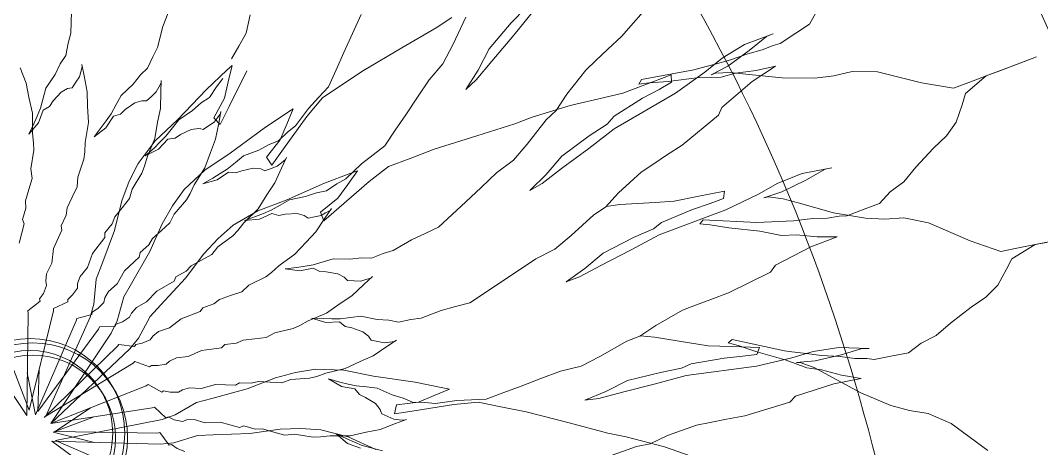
# Model space of a CAD drawing. Extents: x -454308 to 890911, y -14103 to 1343694.
# Drawn here: x 205284.12 to 205294.2, y 658678.26 to 658682.49 of the extents above; entities that cross this region are included whole.
import ezdxf

# ---------------------------------------------------------------- set-up
doc = ezdxf.new("R2010")
doc.units = 0
doc.header["$MEASUREMENT"] = 0
for name, color, linetype, lineweight in [('AR_Vegetacion', 105, 'Continuous', 5), ('textura', 250, 'Continuous', 13), ('Vegetacion_', 105, 'Continuous', 5)]:
    doc.layers.add(name, color=color, linetype=linetype, lineweight=lineweight)

# ---------------------------------------------------------------- blocks, each defined once
blk = doc.blocks.new('AGAVE AZUL')
at = {"layer": 'Vegetacion_', "color": 47}
for p, q in [((0.0887, 0.6653), (0.0909, 0.7008)), ((0.241, 0.6703), (0.2503, 0.6929)), ((0.3781, 0.6541), (0.3854, 0.6841)), ((0.5535, 0.6469), (0.5691, 0.678)), ((0.816, 0.6544), (0.8417, 0.6791)), ((0.9971, 0.6251), (1.0503, 0.6815)), ((0.0834, 0.6488), (0.0887, 0.6653)), ((0.2308, 0.6362), (0.241, 0.6703)), ((0.718, 0.6669), (0.6916, 0.6508)), ((0.718, 0.6217), (0.7413, 0.6668)), ((0.8543, 0.6732), (0.8195, 0.6339)), ((0.0788, 0.6286), (0.0834, 0.6488)), ((0.3652, 0.6334), (0.3781, 0.6541)), ((0.538, 0.6159), (0.5535, 0.6469)), ((0.6916, 0.6508), (0.6336, 0.6199)), ((0.7779, 0.6131), (0.816, 0.6544)), ((1.308, 0.6336), (1.3218, 0.6556)), ((0.0692, 0.6154), (0.0788, 0.6286)), ((0.2221, 0.6213), (0.2308, 0.6362)), ((0.3522, 0.6127), (0.3652, 0.6334)), ((0.8195, 0.6339), (0.7814, 0.5926)), ((0.9738, 0.6048), (0.9971, 0.6251)), ((1.2849, 0.6195), (1.308, 0.6336)), ((0.0115, 0.5855), (0.0029, 0.6111)), ((0.0601, 0.5983), (0.0692, 0.6154)), ((0.1052, 0.6093), (0.1026, 0.6011)), ((0.1076, 0.594), (0.1046, 0.6131)), ((0.1046, 0.6131), (0.1052, 0.6093)), ((0.213, 0.6026), (0.2221, 0.6213)), ((0.5242, 0.5882), (0.538, 0.6159)), ((0.6336, 0.6199), (0.5689, 0.585)), ((0.7006, 0.5914), (0.718, 0.6217)), ((0.7583, 0.5785), (0.7779, 0.6131)), ((1.2473, 0.6196), (1.1997, 0.6037)), ((1.2071, 0.5939), (1.2364, 0.6159)), ((1.2364, 0.6159), (1.2473, 0.6196)), ((1.2586, 0.6035), (1.2849, 0.6195)), ((0.044, 0.5763), (0.0601, 0.5983)), ((0.1, 0.5928), (0.0936, 0.584)), ((0.1026, 0.6011), (0.1, 0.5928)), ((0.1118, 0.5673), (0.1076, 0.594)), ((0.188, 0.5773), (0.2006, 0.5919)), ((0.2006, 0.5919), (0.213, 0.6026)), ((0.3438, 0.5942), (0.3089, 0.5638)), ((0.3526, 0.6018), (0.3438, 0.5942)), ((0.3765, 0.5919), (0.3451, 0.534)), ((0.3452, 0.575), (0.3526, 0.6018)), ((0.677, 0.5656), (0.7006, 0.5914)), ((0.7814, 0.5926), (0.7544, 0.5626)), ((0.9534, 0.5871), (0.9738, 0.6048)), ((1.1997, 0.6037), (1.1619, 0.5829)), ((1.1705, 0.5695), (1.2071, 0.5939)), ((1.2044, 0.5885), (1.2282, 0.594)), ((1.2282, 0.594), (1.2467, 0.6007)), ((1.2467, 0.6007), (1.2586, 0.6035)), ((0.0152, 0.5623), (0.0115, 0.5855)), ((0.0388, 0.5598), (0.044, 0.5763)), ((0.0795, 0.574), (0.0687, 0.5684)), ((0.0833, 0.5746), (0.0795, 0.574)), ((0.0871, 0.5752), (0.0833, 0.5746)), ((0.0936, 0.584), (0.0871, 0.5752)), ((0.1674, 0.5594), (0.188, 0.5773)), ((0.2345, 0.5779), (0.2301, 0.5704)), ((0.2334, 0.5625), (0.2347, 0.5817)), ((0.2347, 0.5817), (0.2345, 0.5779)), ((0.3254, 0.5675), (0.3365, 0.5807)), ((0.3378, 0.5481), (0.3452, 0.575)), ((0.5104, 0.5606), (0.5242, 0.5882)), ((0.5689, 0.585), (0.5327, 0.5629)), ((0.7367, 0.5472), (0.7583, 0.5785)), ((0.9359, 0.5719), (0.9534, 0.5871)), ((1.1264, 0.568), (1.1502, 0.5735)), ((1.1619, 0.5829), (1.1326, 0.5609)), ((1.1502, 0.5735), (1.174, 0.579)), ((1.174, 0.579), (1.2044, 0.5885)), ((0.0201, 0.5355), (0.0152, 0.5623)), ((0.0335, 0.5434), (0.0388, 0.5598)), ((0.0687, 0.5684), (0.0552, 0.5546)), ((0.1116, 0.5438), (0.1118, 0.5673)), ((0.1586, 0.5445), (0.1674, 0.5594)), ((0.2257, 0.563), (0.2175, 0.5559)), ((0.2301, 0.5704), (0.2257, 0.563)), ((0.2315, 0.5355), (0.2334, 0.5625)), ((0.3089, 0.5638), (0.2589, 0.5154)), ((0.3133, 0.5506), (0.3254, 0.5675)), ((0.4932, 0.5433), (0.5104, 0.5606)), ((0.5327, 0.5629), (0.4997, 0.5428)), ((0.6565, 0.5375), (0.677, 0.5656)), ((0.7544, 0.5626), (0.7367, 0.5472)), ((0.9031, 0.5332), (0.9359, 0.5719)), ((1.0272, 0.5527), (1.1145, 0.5653)), ((1.0765, 0.5584), (1.0325, 0.5437)), ((1.0765, 0.5462), (1.0765, 0.5584)), ((1.1326, 0.5609), (1.0826, 0.5279)), ((1.1145, 0.5653), (1.1264, 0.568)), ((1.1424, 0.556), (1.1705, 0.5695)), ((1.1497, 0.5585), (1.1424, 0.556)), ((1.1741, 0.5585), (1.1497, 0.5585)), ((1.1828, 0.5572), (1.159, 0.5517)), ((1.1998, 0.5549), (1.1741, 0.5585)), ((1.2172, 0.5601), (1.1828, 0.5572)), ((1.21, 0.5422), (1.2496, 0.5663)), ((1.2496, 0.5663), (1.2172, 0.5601)), ((1.2496, 0.5663), (1.2496, 0.5663)), ((1.6148, 0.543), (1.6588, 0.5577)), ((1.6734, 0.5626), (1.6295, 0.5479)), ((1.6588, 0.5577), (1.6807, 0.5651)), ((1.6807, 0.5651), (1.6734, 0.5626)), ((0.0277, 0.5307), (0.0335, 0.5434)), ((0.0379, 0.5401), (0.0295, 0.5193)), ((0.0488, 0.5458), (0.0379, 0.5401)), ((0.0552, 0.5546), (0.0488, 0.5458)), ((0.1119, 0.5165), (0.1116, 0.5438)), ((0.1499, 0.5296), (0.1586, 0.5445)), ((0.1897, 0.5462), (0.1735, 0.5357)), ((0.2015, 0.5492), (0.1897, 0.5462)), ((0.2054, 0.549), (0.2015, 0.5492)), ((0.2092, 0.5487), (0.2054, 0.549)), ((0.2175, 0.5559), (0.2092, 0.5487)), ((0.2845, 0.5298), (0.2994, 0.5421)), ((0.2994, 0.5421), (0.3133, 0.5506)), ((0.3192, 0.5166), (0.3378, 0.5481)), ((0.4997, 0.5428), (0.4728, 0.5128)), ((0.476, 0.526), (0.4932, 0.5433)), ((1.0325, 0.5437), (0.9959, 0.5315)), ((1.0226, 0.5454), (1.0272, 0.5527)), ((1.0398, 0.5469), (1.0226, 0.5454)), ((1.071, 0.5478), (1.0398, 0.5469)), ((1.0557, 0.5352), (1.0765, 0.5462)), ((1.1226, 0.5521), (1.071, 0.5478)), ((1.159, 0.5517), (1.1226, 0.5521)), ((1.158, 0.5014), (1.21, 0.5422)), ((1.2596, 0.5464), (1.1998, 0.5549)), ((1.3133, 0.544), (1.2596, 0.5464)), ((1.345, 0.5465), (1.3133, 0.544)), ((1.3756, 0.5526), (1.345, 0.5465)), ((1.4171, 0.5502), (1.3756, 0.5526)), ((1.4891, 0.5295), (1.4171, 0.5502)), ((1.6295, 0.5479), (1.5965, 0.5369)), ((1.5965, 0.5369), (1.6148, 0.543)), ((0.0189, 0.5025), (0.0201, 0.5355)), ((0.0219, 0.5181), (0.0277, 0.5307)), ((0.1534, 0.5255), (0.1405, 0.5071)), ((0.1414, 0.5186), (0.1499, 0.5296)), ((0.1653, 0.5286), (0.1534, 0.5255)), ((0.1735, 0.5357), (0.1653, 0.5286)), ((0.226, 0.5127), (0.2315, 0.5355)), ((0.2612, 0.5156), (0.2845, 0.5298)), ((0.3268, 0.5076), (0.3313, 0.5264)), ((0.3451, 0.534), (0.3293, 0.505)), ((0.3313, 0.5264), (0.3304, 0.5226)), ((0.4391, 0.5013), (0.4508, 0.5265)), ((0.4508, 0.5265), (0.441, 0.5205)), ((0.4535, 0.4984), (0.476, 0.526)), ((0.636, 0.5095), (0.6565, 0.5375)), ((0.8848, 0.5071), (0.9031, 0.5332)), ((0.9654, 0.5254), (0.908, 0.5143)), ((0.9959, 0.5315), (0.9654, 0.5254)), ((1.0826, 0.5279), (0.9789, 0.4729)), ((1.0277, 0.5218), (1.0557, 0.5352)), ((1.5416, 0.5186), (1.4891, 0.5295)), ((1.5672, 0.5271), (1.5416, 0.5186)), ((1.5611, 0.5088), (1.5965, 0.5369)), ((1.5965, 0.5369), (1.5672, 0.5271)), ((0.0295, 0.5193), (0.0128, 0.5011)), ((0.0128, 0.5011), (0.0219, 0.5181)), ((0.0295, 0.5193), (0.0295, 0.5193)), ((0.1053, 0.4842), (0.1119, 0.5165)), ((0.1202, 0.493), (0.1328, 0.5076)), ((0.1405, 0.5071), (0.1202, 0.493)), ((0.1328, 0.5076), (0.1414, 0.5186)), ((0.1405, 0.5071), (0.1405, 0.5071)), ((0.2203, 0.486), (0.226, 0.5127)), ((0.2589, 0.5154), (0.221, 0.4825)), ((0.2501, 0.5024), (0.2612, 0.5156)), ((0.3193, 0.5094), (0.3099, 0.5037)), ((0.3293, 0.505), (0.3192, 0.5166)), ((0.3248, 0.516), (0.3193, 0.5094)), ((0.3204, 0.4813), (0.3268, 0.5076)), ((0.3304, 0.5226), (0.3248, 0.516)), ((0.441, 0.5205), (0.4014, 0.4964)), ((0.4728, 0.5128), (0.4321, 0.4609)), ((0.6178, 0.4845), (0.636, 0.5095)), ((0.908, 0.5143), (0.8446, 0.4972)), ((0.8673, 0.4919), (0.8848, 0.5071)), ((0.9801, 0.4937), (1.0277, 0.5218)), ((1.555, 0.4905), (1.5611, 0.5088)), ((0.0128, 0.5011), (0.0128, 0.5011)), ((0.0128, 0.5011), (0.0128, 0.5011)), ((0.0201, 0.4866), (0.0189, 0.5025)), ((0.1202, 0.493), (0.1202, 0.493)), ((0.1202, 0.493), (0.1202, 0.493)), ((0.2287, 0.4797), (0.2389, 0.4892)), ((0.2389, 0.4892), (0.2501, 0.5024)), ((0.2632, 0.4912), (0.2539, 0.4855)), ((0.281, 0.4988), (0.2632, 0.4912)), ((0.2931, 0.4999), (0.281, 0.4988)), ((0.2969, 0.499), (0.2931, 0.4999)), ((0.3006, 0.4981), (0.2969, 0.499)), ((0.3099, 0.5037), (0.3006, 0.4981)), ((0.3293, 0.505), (0.3293, 0.505)), ((0.3293, 0.505), (0.3293, 0.505)), ((0.3293, 0.505), (0.3293, 0.505)), ((0.3293, 0.505), (0.3293, 0.505)), ((0.3293, 0.505), (0.3293, 0.505)), ((0.3293, 0.505), (0.3293, 0.505)), ((0.3293, 0.505), (0.3293, 0.505)), ((0.3293, 0.505), (0.3293, 0.505)), ((0.4014, 0.4964), (0.3441, 0.4569)), ((0.4274, 0.4761), (0.4391, 0.5013)), ((0.4397, 0.488), (0.4535, 0.4984)), ((0.8446, 0.4972), (0.8153, 0.4874)), ((0.8345, 0.4532), (0.8673, 0.4919)), ((0.9679, 0.4814), (0.9801, 0.4937)), ((1.1521, 0.4888), (1.158, 0.5014)), ((1.5441, 0.4625), (1.555, 0.4905)), ((0.0141, 0.4439), (0.0201, 0.4744)), ((0.0201, 0.4744), (0.0201, 0.4866)), ((0.1038, 0.4684), (0.1053, 0.4842)), ((0.221, 0.4825), (0.1911, 0.4462)), ((0.2066, 0.456), (0.2203, 0.486)), ((0.2185, 0.4703), (0.2287, 0.4797)), ((0.2418, 0.4845), (0.226, 0.4685)), ((0.2539, 0.4855), (0.2418, 0.4845)), ((0.3112, 0.4597), (0.3204, 0.4813)), ((0.4037, 0.4481), (0.4274, 0.4761)), ((0.4087, 0.469), (0.4242, 0.4742)), ((0.4242, 0.4742), (0.4397, 0.488)), ((0.5996, 0.4596), (0.6178, 0.4845)), ((0.8153, 0.4874), (0.7518, 0.4703)), ((0.9789, 0.4729), (0.9362, 0.4424)), ((0.9374, 0.4631), (0.9679, 0.4814)), ((1.0902, 0.442), (1.1521, 0.4888)), ((0.0907, 0.4273), (0.1018, 0.4564)), ((0.1018, 0.4564), (0.1038, 0.4684)), ((0.2016, 0.4409), (0.2066, 0.456)), ((0.2036, 0.458), (0.2185, 0.4703)), ((0.226, 0.4685), (0.2036, 0.458)), ((0.2036, 0.458), (0.2036, 0.458)), ((0.2036, 0.458), (0.2036, 0.458)), ((0.226, 0.4685), (0.226, 0.4685)), ((0.3011, 0.4344), (0.3112, 0.4597)), ((0.3441, 0.4569), (0.3012, 0.4308)), ((0.3656, 0.4517), (0.3914, 0.4604)), ((0.3914, 0.4604), (0.4087, 0.469)), ((0.4321, 0.4609), (0.4118, 0.4349)), ((0.5797, 0.4454), (0.5996, 0.4596)), ((0.7518, 0.4703), (0.681, 0.4507)), ((0.891, 0.4313), (0.9374, 0.4631)), ((1.527, 0.4405), (1.5441, 0.4625)), ((0.0153, 0.428), (0.0141, 0.4439)), ((0.1911, 0.4462), (0.1754, 0.4173)), ((0.197, 0.4296), (0.2016, 0.4409)), ((0.338, 0.431), (0.3518, 0.4413)), ((0.3518, 0.4413), (0.3656, 0.4517)), ((0.4118, 0.4349), (0.4037, 0.4481)), ((0.4277, 0.4293), (0.4363, 0.4466)), ((0.4346, 0.4431), (0.4277, 0.4379)), ((0.4363, 0.4466), (0.4346, 0.4431)), ((0.5599, 0.4312), (0.5797, 0.4454)), ((0.681, 0.4507), (0.6407, 0.4372)), ((0.8108, 0.4275), (0.8345, 0.4532)), ((0.9362, 0.4424), (0.8898, 0.4106)), ((1.0639, 0.426), (1.0902, 0.442)), ((1.505, 0.4209), (1.527, 0.4405)), ((0.0092, 0.4097), (0.0153, 0.428)), ((0.0893, 0.4114), (0.0907, 0.4273)), ((0.1797, 0.4037), (0.197, 0.4296)), ((0.3012, 0.4308), (0.2657, 0.4001)), ((0.2826, 0.4071), (0.3011, 0.4344)), ((0.3138, 0.4171), (0.3259, 0.424)), ((0.3397, 0.4258), (0.3207, 0.4137)), ((0.3259, 0.424), (0.338, 0.431)), ((0.3518, 0.4241), (0.3397, 0.4258)), ((0.3621, 0.4275), (0.3518, 0.4241)), ((0.3811, 0.431), (0.3621, 0.4275)), ((0.3932, 0.4293), (0.3811, 0.431)), ((0.3966, 0.4276), (0.3932, 0.4293)), ((0.4001, 0.4258), (0.3966, 0.4276)), ((0.4104, 0.4293), (0.4001, 0.4258)), ((0.4208, 0.4328), (0.4104, 0.4293)), ((0.4118, 0.4349), (0.4118, 0.4349)), ((0.4118, 0.4349), (0.4118, 0.4349)), ((0.4118, 0.4349), (0.4118, 0.4349)), ((0.4118, 0.4349), (0.4118, 0.4349)), ((0.4118, 0.4349), (0.4118, 0.4349)), ((0.4118, 0.4349), (0.4118, 0.4349)), ((0.4118, 0.4349), (0.4118, 0.4349)), ((0.4118, 0.4349), (0.4118, 0.4349)), ((0.4156, 0.4051), (0.4277, 0.4293)), ((0.4277, 0.4379), (0.4208, 0.4328)), ((0.5331, 0.4077), (0.5599, 0.4312)), ((0.6041, 0.425), (0.5712, 0.4018)), ((0.6407, 0.4372), (0.6041, 0.425)), ((0.782, 0.4076), (0.8108, 0.4275)), ((0.8642, 0.402), (0.891, 0.4313)), ((1.0408, 0.4119), (1.0639, 0.426)), ((0.0031, 0.3914), (0.0092, 0.4097)), ((0.0803, 0.3944), (0.0893, 0.4114)), ((0.1754, 0.4173), (0.1622, 0.3854)), ((0.2752, 0.393), (0.2826, 0.4071)), ((0.2966, 0.4085), (0.3138, 0.4171)), ((0.3207, 0.4137), (0.2966, 0.4085)), ((0.2966, 0.4085), (0.2966, 0.4085)), ((0.2966, 0.4085), (0.2966, 0.4085)), ((0.3207, 0.4137), (0.3207, 0.4137)), ((0.4018, 0.3861), (0.4156, 0.4051)), ((0.5419, 0.4164), (0.4979, 0.4017)), ((0.5178, 0.3998), (0.5331, 0.4077)), ((0.5358, 0.3981), (0.5529, 0.42)), ((0.5529, 0.42), (0.5419, 0.4164)), ((0.7558, 0.3848), (0.782, 0.4076)), ((0.8898, 0.4106), (0.8568, 0.3874)), ((1.021, 0.3998), (1.0408, 0.4119)), ((1.4745, 0.3904), (1.505, 0.4209)), ((0.0031, 0.3792), (0.0031, 0.3914)), ((0.0712, 0.3773), (0.0803, 0.3944)), ((0.1621, 0.374), (0.1747, 0.3886)), ((0.1747, 0.3886), (0.1797, 0.4037)), ((0.2657, 0.4001), (0.2454, 0.3741)), ((0.2687, 0.3827), (0.2752, 0.393)), ((0.4979, 0.4017), (0.4333, 0.376)), ((0.484, 0.3862), (0.5002, 0.3888)), ((0.5002, 0.3888), (0.5178, 0.3998)), ((0.5187, 0.3761), (0.5358, 0.3981)), ((0.5712, 0.4018), (0.5199, 0.3602)), ((0.8361, 0.3764), (0.8642, 0.402)), ((0.9822, 0.3671), (1.021, 0.3998)), ((1.336, 0.3949), (1.2865, 0.3871)), ((1.2921, 0.3763), (1.3246, 0.3931)), ((1.3246, 0.3931), (1.336, 0.3949)), ((1.4538, 0.3672), (1.4745, 0.3904)), ((-0.0029, 0.3609), (0.0031, 0.3792)), ((0.0692, 0.3653), (0.0712, 0.3773)), ((0.1622, 0.3854), (0.1479, 0.3371)), ((0.1495, 0.3594), (0.1621, 0.374)), ((0.2454, 0.3741), (0.227, 0.3448)), ((0.2473, 0.36), (0.2687, 0.3827)), ((0.4333, 0.376), (0.3857, 0.3601)), ((0.3863, 0.3637), (0.4018, 0.3861)), ((0.4233, 0.3684), (0.4386, 0.3764)), ((0.4386, 0.3764), (0.4656, 0.3806)), ((0.4656, 0.3806), (0.484, 0.3862)), ((0.4894, 0.3541), (0.5187, 0.3761)), ((0.7296, 0.3621), (0.7558, 0.3848)), ((0.8568, 0.3874), (0.8361, 0.3764)), ((1.2457, 0.373), (1.2131, 0.3562)), ((1.2865, 0.3871), (1.2457, 0.373)), ((1.2519, 0.3583), (1.2921, 0.3763)), ((-0.0005, 0.3536), (-0.0029, 0.3609)), ((0.0601, 0.3482), (0.0692, 0.3653)), ((0.1448, 0.3481), (0.1495, 0.3594)), ((0.2399, 0.3459), (0.2473, 0.36)), ((0.3857, 0.3601), (0.3442, 0.3381)), ((0.3622, 0.3412), (0.3863, 0.3637)), ((0.3818, 0.3509), (0.3949, 0.3557)), ((0.4088, 0.3551), (0.3881, 0.3463)), ((0.3949, 0.3557), (0.4079, 0.3605)), ((0.4079, 0.3605), (0.4233, 0.3684)), ((0.4204, 0.3514), (0.4088, 0.3551)), ((0.5199, 0.3602), (0.4943, 0.3395)), ((0.4961, 0.3439), (0.5075, 0.3595)), ((0.5052, 0.3564), (0.4976, 0.3524)), ((0.5075, 0.3595), (0.5052, 0.3564)), ((0.7063, 0.3418), (0.7296, 0.3621)), ((0.9598, 0.3444), (0.9822, 0.3671)), ((1.1116, 0.3559), (1.0735, 0.3499)), ((1.1574, 0.3631), (1.1116, 0.3559)), ((1.1553, 0.351), (1.1574, 0.3631)), ((1.2131, 0.3562), (1.1583, 0.332)), ((1.222, 0.3497), (1.2519, 0.3583)), ((1.4306, 0.3513), (1.4538, 0.3672)), ((-0.0102, 0.3218), (-0.0005, 0.3536)), ((0.0464, 0.3109), (0.0613, 0.3406)), ((0.0613, 0.3406), (0.0601, 0.3482)), ((0.1322, 0.3335), (0.1448, 0.3481)), ((0.227, 0.3448), (0.2048, 0.2997)), ((0.2251, 0.3336), (0.2399, 0.3459)), ((0.3442, 0.3381), (0.3185, 0.3173)), ((0.3518, 0.3291), (0.3622, 0.3412)), ((0.3634, 0.3452), (0.3818, 0.3509)), ((0.3881, 0.3463), (0.3634, 0.3452)), ((0.3634, 0.3452), (0.3634, 0.3452)), ((0.3634, 0.3452), (0.3634, 0.3452)), ((0.3881, 0.3463), (0.3881, 0.3463)), ((0.4312, 0.3531), (0.4204, 0.3514)), ((0.4505, 0.3534), (0.4312, 0.3531)), ((0.4621, 0.3496), (0.4505, 0.3534)), ((0.4652, 0.3474), (0.4621, 0.3496)), ((0.4683, 0.3451), (0.4652, 0.3474)), ((0.4791, 0.3468), (0.4683, 0.3451)), ((0.4899, 0.3485), (0.4791, 0.3468)), ((0.4802, 0.3221), (0.4961, 0.3439)), ((0.4943, 0.3395), (0.4894, 0.3541)), ((0.4976, 0.3524), (0.4899, 0.3485)), ((0.4943, 0.3395), (0.4943, 0.3395)), ((0.4943, 0.3395), (0.4943, 0.3395)), ((0.4943, 0.3395), (0.4943, 0.3395)), ((0.4943, 0.3395), (0.4943, 0.3395)), ((0.4943, 0.3395), (0.4943, 0.3395)), ((0.4943, 0.3395), (0.4943, 0.3395)), ((0.4943, 0.3395), (0.4943, 0.3395)), ((0.4943, 0.3395), (0.4943, 0.3395)), ((0.6829, 0.3216), (0.7063, 0.3418)), ((0.9401, 0.3324), (0.9598, 0.3444)), ((0.9839, 0.3477), (0.9608, 0.3454)), ((1.0423, 0.349), (0.9839, 0.3477)), ((1.0735, 0.3499), (1.0423, 0.349)), ((1.1031, 0.3351), (1.1331, 0.3436)), ((1.1331, 0.3436), (1.1553, 0.351)), ((1.2296, 0.3509), (1.222, 0.3497)), ((1.2537, 0.3469), (1.2296, 0.3509)), ((1.2783, 0.339), (1.2537, 0.3469)), ((1.3359, 0.3207), (1.2783, 0.339)), ((1.4123, 0.333), (1.4306, 0.3513)), ((0.1105, 0.3002), (0.1317, 0.3258)), ((0.1479, 0.3371), (0.1248, 0.2813)), ((0.1317, 0.3258), (0.1322, 0.3335)), ((0.2037, 0.311), (0.2102, 0.3214)), ((0.2102, 0.3214), (0.2251, 0.3336)), ((0.3173, 0.3032), (0.3432, 0.3205)), ((0.3432, 0.3205), (0.3518, 0.3291)), ((0.4634, 0.3057), (0.4802, 0.3221)), ((0.6604, 0.3122), (0.6829, 0.3216)), ((0.9012, 0.2997), (0.9401, 0.3324)), ((1.1583, 0.332), (1.0469, 0.295)), ((1.0515, 0.3153), (1.1031, 0.3351)), ((1.3885, 0.3094), (1.3359, 0.3207)), ((1.3574, 0.3147), (1.3867, 0.3244)), ((1.3867, 0.3244), (1.4123, 0.333)), ((0.0424, 0.2869), (0.0464, 0.3109)), ((0.1888, 0.2987), (0.2037, 0.311)), ((0.3185, 0.3173), (0.2941, 0.2929)), ((0.4444, 0.2861), (0.4634, 0.3057)), ((0.6378, 0.3028), (0.6604, 0.3122)), ((1.0043, 0.2923), (1.0375, 0.3053)), ((1.0375, 0.3053), (1.0515, 0.3153)), ((1.1144, 0.3108), (1.1205, 0.3169)), ((1.1315, 0.3083), (1.1144, 0.3108)), ((1.1205, 0.3169), (1.2084, 0.3096)), ((1.1621, 0.3023), (1.1315, 0.3083)), ((1.2084, 0.3096), (1.2207, 0.3096)), ((1.2207, 0.3096), (1.2451, 0.3097)), ((1.2451, 0.3097), (1.2695, 0.3097)), ((1.2695, 0.3097), (1.3012, 0.3122)), ((1.3012, 0.3122), (1.3256, 0.3122)), ((1.3256, 0.3122), (1.3452, 0.3146)), ((1.3452, 0.3146), (1.3574, 0.3147)), ((1.4202, 0.3065), (1.3885, 0.3094)), ((1.4513, 0.3075), (1.4202, 0.3065)), ((1.4918, 0.2982), (1.4513, 0.3075)), ((0.0333, 0.2698), (0.0424, 0.2869)), ((0.1012, 0.2776), (0.1105, 0.3002)), ((0.1619, 0.2695), (0.187, 0.2912)), ((0.2048, 0.2997), (0.1728, 0.2485)), ((0.187, 0.2912), (0.1888, 0.2987)), ((0.2941, 0.2929), (0.2624, 0.2538)), ((0.2897, 0.2824), (0.307, 0.2911)), ((0.307, 0.2911), (0.3173, 0.3032)), ((0.6066, 0.2859), (0.6378, 0.3028)), ((0.8736, 0.2783), (0.9012, 0.2997)), ((0.9533, 0.2687), (1.0043, 0.2923)), ((1.0469, 0.295), (0.9997, 0.272)), ((1.2133, 0.295), (1.1621, 0.3023)), ((1.2487, 0.2865), (1.2133, 0.295)), ((1.5594, 0.2658), (1.4918, 0.2982)), ((0.0886, 0.2631), (0.1012, 0.2776)), ((0.1248, 0.2813), (0.1149, 0.2574)), ((0.2638, 0.2652), (0.2725, 0.2738)), ((0.2725, 0.2738), (0.2897, 0.2824)), ((0.4168, 0.268), (0.4444, 0.2861)), ((0.474, 0.2678), (0.4907, 0.2721)), ((0.4907, 0.2721), (0.5074, 0.2764)), ((0.5074, 0.2764), (0.5346, 0.2745)), ((0.5346, 0.2745), (0.5539, 0.2759)), ((0.5539, 0.2759), (0.5702, 0.2747)), ((0.5702, 0.2747), (0.5898, 0.2816)), ((0.5898, 0.2816), (0.6066, 0.2859)), ((0.8419, 0.2635), (0.8736, 0.2783)), ((0.9997, 0.272), (0.9487, 0.2484)), ((1.2732, 0.2865), (1.2487, 0.2865)), ((1.3073, 0.2817), (1.2732, 0.2865)), ((1.2964, 0.2658), (1.3403, 0.2805)), ((1.3403, 0.2805), (1.3073, 0.2817)), ((1.3403, 0.2805), (1.3403, 0.2805)), ((0.0313, 0.2578), (0.0333, 0.2698)), ((0.0325, 0.2502), (0.0313, 0.2578)), ((0.0839, 0.2518), (0.0886, 0.2631)), ((0.1149, 0.2574), (0.1092, 0.2167)), ((0.1489, 0.2488), (0.1619, 0.2695)), ((0.2624, 0.2538), (0.2197, 0.2111)), ((0.2431, 0.2496), (0.2466, 0.2565)), ((0.2466, 0.2565), (0.2638, 0.2652)), ((0.3947, 0.2507), (0.4046, 0.2578)), ((0.4046, 0.2578), (0.4168, 0.268)), ((0.4271, 0.2629), (0.4464, 0.2643)), ((0.4514, 0.2584), (0.4271, 0.2629)), ((0.4271, 0.2629), (0.4271, 0.2629)), ((0.4271, 0.2629), (0.4271, 0.2629)), ((0.4464, 0.2643), (0.4602, 0.266)), ((0.4736, 0.2623), (0.4514, 0.2584)), ((0.4514, 0.2584), (0.4514, 0.2584)), ((0.4602, 0.266), (0.474, 0.2678)), ((0.4841, 0.2561), (0.4736, 0.2623)), ((0.495, 0.2554), (0.4841, 0.2561)), ((0.5138, 0.2513), (0.495, 0.2554)), ((0.8123, 0.2454), (0.8419, 0.2635)), ((0.922, 0.2443), (0.9533, 0.2687)), ((1.2366, 0.2377), (1.2964, 0.2658)), ((1.6093, 0.2462), (1.5594, 0.2658)), ((1.627, 0.2334), (1.6665, 0.2552)), ((1.6665, 0.2552), (1.636, 0.2504)), ((1.7009, 0.2606), (1.6665, 0.2552)), ((1.6665, 0.2552), (1.6856, 0.2582)), ((0.0202, 0.2287), (0.0267, 0.2375)), ((0.0267, 0.2375), (0.0325, 0.2502)), ((0.0749, 0.2331), (0.0834, 0.2441)), ((0.0834, 0.2441), (0.0839, 0.2518)), ((0.1276, 0.2262), (0.1341, 0.2365)), ((0.1341, 0.2365), (0.1489, 0.2488)), ((0.1728, 0.2485), (0.159, 0.2265)), ((0.2138, 0.234), (0.2431, 0.2496)), ((0.3541, 0.2278), (0.3663, 0.238)), ((0.3663, 0.238), (0.3947, 0.2507)), ((0.5243, 0.2451), (0.5138, 0.2513)), ((0.5269, 0.2422), (0.5243, 0.2451)), ((0.5294, 0.2393), (0.5269, 0.2422)), ((0.5403, 0.2385), (0.5294, 0.2393)), ((0.5512, 0.2378), (0.5403, 0.2385)), ((0.5595, 0.2399), (0.5512, 0.2378)), ((0.5562, 0.2319), (0.5708, 0.2446)), ((0.5679, 0.2421), (0.5595, 0.2399)), ((0.5708, 0.2446), (0.5679, 0.2421)), ((0.7826, 0.2273), (0.8123, 0.2454)), ((0.89, 0.2237), (0.922, 0.2443)), ((0.9487, 0.2484), (0.9123, 0.2311)), ((1.228, 0.2267), (1.2366, 0.2377)), ((1.636, 0.2504), (1.6093, 0.2462)), ((-0.0003, 0.2099), (0.0208, 0.2249)), ((0.0208, 0.2249), (0.0202, 0.2287)), ((0.0424, 0.2121), (0.0663, 0.222)), ((0.0663, 0.222), (0.0666, 0.2259)), ((0.0666, 0.2259), (0.0749, 0.2331)), ((0.1258, 0.2187), (0.1276, 0.2262)), ((0.159, 0.2265), (0.1467, 0.1874)), ((0.1966, 0.2168), (0.2138, 0.234)), ((0.3172, 0.2165), (0.3356, 0.2221)), ((0.3356, 0.2221), (0.3541, 0.2278)), ((0.5358, 0.2142), (0.5562, 0.2319)), ((0.7562, 0.2112), (0.7826, 0.2273)), ((0.9123, 0.2311), (0.89, 0.2237)), ((1.1572, 0.1949), (1.228, 0.2267)), ((1.6179, 0.2164), (1.627, 0.2334)), ((-0.0086, 0.0372), (0.0003, 0.2061)), ((-0.0043, 0.0456), (0.0422, 0.2083)), ((0.0003, 0.2061), (-0.0003, 0.2099)), ((0.0422, 0.2083), (0.0424, 0.2121)), ((0.1092, 0.2167), (0.1023, 0.1953)), ((0.1053, 0.1998), (0.1062, 0.2036)), ((0.1062, 0.2036), (0.1155, 0.2092)), ((0.1155, 0.2092), (0.1258, 0.2187)), ((0.1707, 0.1995), (0.1793, 0.2081)), ((0.1793, 0.2081), (0.1966, 0.2168)), ((0.2197, 0.2111), (0.2014, 0.1928)), ((0.2842, 0.1975), (0.2888, 0.2037)), ((0.2888, 0.2037), (0.3072, 0.2094)), ((0.3072, 0.2094), (0.3172, 0.2165)), ((0.5158, 0.2019), (0.5358, 0.2142)), ((0.7299, 0.1951), (0.7562, 0.2112)), ((1.6024, 0.1905), (1.6179, 0.2164)), ((-0.1026, 0.19), (-0.0086, 0.0372)), ((0.0062, 0.0376), (0.0792, 0.1902)), ((0.1023, 0.1953), (0.0227, 0.0345)), ((0.0792, 0.1902), (0.0801, 0.194)), ((0.0801, 0.194), (0.1053, 0.1998)), ((0.1467, 0.1874), (0.1363, 0.1675)), ((0.1448, 0.1822), (0.1552, 0.1856)), ((0.1552, 0.1856), (0.1672, 0.1926)), ((0.1672, 0.1926), (0.1707, 0.1995)), ((0.2014, 0.1928), (0.1807, 0.1574)), ((0.2328, 0.1729), (0.2527, 0.187)), ((0.2527, 0.187), (0.2842, 0.1975)), ((0.462, 0.1756), (0.4929, 0.1871)), ((0.4929, 0.1871), (0.5158, 0.2019)), ((0.6823, 0.1842), (0.7061, 0.1896)), ((0.7061, 0.1896), (0.7299, 0.1951)), ((1.1279, 0.1851), (1.1572, 0.1949)), ((1.5819, 0.1717), (1.6024, 0.1905)), ((0.0103, 0.0428), (0.1155, 0.1752)), ((0.1155, 0.1752), (0.1172, 0.1787)), ((0.1172, 0.1787), (0.1431, 0.1787)), ((0.1431, 0.1787), (0.1448, 0.1822)), ((0.2144, 0.1672), (0.2328, 0.1729)), ((0.4478, 0.1684), (0.462, 0.1756)), ((0.4911, 0.1715), (0.4678, 0.1799)), ((0.4678, 0.1799), (0.4678, 0.1799)), ((0.4678, 0.1799), (0.4678, 0.1799)), ((0.4678, 0.1799), (0.487, 0.1781)), ((0.487, 0.1781), (0.5009, 0.1775)), ((0.5136, 0.1716), (0.4911, 0.1715)), ((0.4911, 0.1715), (0.4911, 0.1715)), ((0.5009, 0.1775), (0.5148, 0.1769)), ((0.5229, 0.1638), (0.5136, 0.1716)), ((0.5148, 0.1769), (0.532, 0.1784)), ((0.532, 0.1784), (0.5492, 0.1799)), ((0.5492, 0.1799), (0.5758, 0.1734)), ((0.5758, 0.1734), (0.595, 0.1716)), ((0.595, 0.1716), (0.6109, 0.1678)), ((0.6109, 0.1678), (0.6314, 0.1712)), ((0.6314, 0.1712), (0.6486, 0.1727)), ((0.6486, 0.1727), (0.6823, 0.1842)), ((1.0352, 0.146), (1.0803, 0.1692)), ((1.0803, 0.1692), (1.1023, 0.1766)), ((1.1023, 0.1766), (1.1279, 0.1851)), ((1.557, 0.1561), (1.5819, 0.1717)), ((0.1363, 0.1675), (0.031, 0.0222)), ((0.1807, 0.1574), (0.166, 0.1403)), ((0.1868, 0.1491), (0.1999, 0.1539)), ((0.1999, 0.1539), (0.2044, 0.1601)), ((0.2044, 0.1601), (0.2144, 0.1672)), ((0.3918, 0.1504), (0.406, 0.1577)), ((0.406, 0.1577), (0.4365, 0.1637)), ((0.4365, 0.1637), (0.4478, 0.1684)), ((0.5335, 0.1612), (0.5229, 0.1638)), ((0.5514, 0.1541), (0.5335, 0.1612)), ((0.5607, 0.1462), (0.5514, 0.1541)), ((1.5218, 0.1311), (1.557, 0.1561)), ((0.0202, 0.0324), (0.1459, 0.1455)), ((0.166, 0.1403), (0.031, 0.0222)), ((0.1459, 0.1455), (0.1482, 0.1486)), ((0.1482, 0.1486), (0.1737, 0.1443)), ((0.1737, 0.1443), (0.176, 0.1474)), ((0.176, 0.1474), (0.1868, 0.1491)), ((0.2839, 0.1334), (0.317, 0.1365)), ((0.317, 0.1365), (0.3228, 0.1416)), ((0.3228, 0.1416), (0.342, 0.143)), ((0.342, 0.143), (0.3533, 0.1477)), ((0.3533, 0.1477), (0.3726, 0.1491)), ((0.3726, 0.1491), (0.3918, 0.1504)), ((0.5627, 0.1429), (0.5607, 0.1462)), ((0.5647, 0.1396), (0.5627, 0.1429)), ((0.5754, 0.137), (0.5647, 0.1396)), ((0.586, 0.1345), (0.5754, 0.137)), ((0.5946, 0.1352), (0.586, 0.1345)), ((0.59, 0.1279), (0.6065, 0.1379)), ((0.6032, 0.1359), (0.5946, 0.1352)), ((0.6065, 0.1379), (0.6032, 0.1359)), ((1.0083, 0.1289), (1.0352, 0.146)), ((0.1706, 0.1167), (0.1735, 0.1192)), ((0.1735, 0.1192), (0.1974, 0.1093)), ((0.2308, 0.1179), (0.2421, 0.1226)), ((0.2421, 0.1226), (0.2614, 0.124)), ((0.2614, 0.124), (0.2839, 0.1334)), ((0.5669, 0.1138), (0.59, 0.1279)), ((0.9412, 0.0983), (0.9864, 0.1215)), ((0.9864, 0.1215), (1.0083, 0.1289)), ((1.0326, 0.1267), (1.0095, 0.1296)), ((1.0898, 0.1149), (1.0326, 0.1267)), ((1.4975, 0.1116), (1.5218, 0.1311)), ((-0.0269, 0.1125), (-0.0043, 0.0456)), ((-0.0049, 0.1074), (0.0062, 0.0376)), ((0.015, 0.1132), (0.0103, 0.0428)), ((0.0227, 0.0345), (0.1706, 0.1167)), ((0.1974, 0.1093), (0.2003, 0.1119)), ((0.2003, 0.1119), (0.2112, 0.1111)), ((0.2112, 0.1111), (0.225, 0.1129)), ((0.225, 0.1129), (0.2308, 0.1179)), ((0.5201, 0.0943), (0.5451, 0.105)), ((0.5451, 0.105), (0.5669, 0.1138)), ((1.1203, 0.1089), (1.0898, 0.1149)), ((1.1588, 0.1062), (1.1203, 0.1089)), ((1.1535, 0.1126), (1.1606, 0.1176)), ((1.17, 0.1073), (1.1535, 0.1126)), ((1.205, 0.1029), (1.1588, 0.1062)), ((1.1606, 0.1176), (1.246, 0.0958)), ((1.1991, 0.0962), (1.17, 0.1073)), ((1.2004, 0.0916), (1.205, 0.1029)), ((1.472, 0.0998), (1.4975, 0.1116)), ((0.438, 0.091), (0.4044, 0.0833)), ((0.4708, 0.095), (0.438, 0.091)), ((0.5176, 0.0916), (0.4708, 0.095)), ((0.4725, 0.0833), (0.4877, 0.0881)), ((0.4877, 0.0881), (0.5201, 0.0943)), ((0.5664, 0.0798), (0.5176, 0.0916)), ((0.9095, 0.0836), (0.9412, 0.0983)), ((1.0912, 0.08), (1.1459, 0.0877)), ((1.1459, 0.0877), (1.177, 0.0894)), ((1.177, 0.0894), (1.2004, 0.0916)), ((1.2484, 0.0805), (1.1991, 0.0962)), ((1.246, 0.0958), (1.2581, 0.0937)), ((1.2933, 0.0928), (1.2579, 0.0837)), ((1.2581, 0.0937), (1.2821, 0.0897)), ((1.2821, 0.0897), (1.3062, 0.0856)), ((1.3362, 0.0976), (1.2933, 0.0928)), ((1.2961, 0.0772), (1.3393, 0.0857)), ((1.3062, 0.0856), (1.3379, 0.0828)), ((1.3863, 0.094), (1.3362, 0.0976)), ((1.3393, 0.0857), (1.3748, 0.0949)), ((1.3748, 0.0949), (1.3863, 0.094)), ((1.4242, 0.0807), (1.4509, 0.0848)), ((1.4509, 0.0848), (1.472, 0.0998)), ((0.031, 0.0222), (0.1905, 0.0785)), ((0.1905, 0.0785), (0.1938, 0.0805)), ((0.1938, 0.0805), (0.2157, 0.0668)), ((0.2157, 0.0668), (0.219, 0.0688)), ((0.219, 0.0688), (0.2296, 0.0663)), ((0.2436, 0.0657), (0.2501, 0.0697)), ((0.2501, 0.0697), (0.262, 0.0725)), ((0.262, 0.0725), (0.2812, 0.0706)), ((0.2812, 0.0706), (0.305, 0.0761)), ((0.305, 0.0761), (0.3382, 0.0737)), ((0.3382, 0.0737), (0.3447, 0.0777)), ((0.3447, 0.0777), (0.364, 0.0759)), ((0.4044, 0.0833), (0.3568, 0.0671)), ((0.364, 0.0759), (0.3759, 0.0786)), ((0.3759, 0.0786), (0.3951, 0.0768)), ((0.3951, 0.0768), (0.4143, 0.0749)), ((0.4143, 0.0749), (0.4295, 0.0797)), ((0.4295, 0.0797), (0.4606, 0.0806)), ((0.4606, 0.0806), (0.4725, 0.0833)), ((0.5128, 0.065), (0.492, 0.0784)), ((0.492, 0.0784), (0.492, 0.0784)), ((0.492, 0.0784), (0.492, 0.0784)), ((0.492, 0.0784), (0.5103, 0.0723)), ((0.5103, 0.0723), (0.5238, 0.0686)), ((0.5238, 0.0686), (0.5372, 0.065)), ((0.6348, 0.0672), (0.5664, 0.0798)), ((0.8424, 0.0653), (0.8753, 0.0763)), ((0.8753, 0.0763), (0.9095, 0.0836)), ((0.9851, 0.0565), (1.0401, 0.0681)), ((1.0401, 0.0681), (1.0753, 0.0734)), ((1.0753, 0.0734), (1.0912, 0.08)), ((1.199, 0.0724), (1.0821, 0.0613)), ((1.2579, 0.0837), (1.199, 0.0724)), ((1.2819, 0.0662), (1.2484, 0.0805)), ((1.265, 0.0755), (1.2961, 0.0772)), ((1.2727, 0.075), (1.265, 0.0755)), ((1.2953, 0.0656), (1.2727, 0.075)), ((1.3379, 0.0828), (1.362, 0.0787)), ((1.362, 0.0787), (1.3817, 0.0779)), ((1.3817, 0.0779), (1.3937, 0.0759)), ((1.3937, 0.0759), (1.4242, 0.0807)), ((0.2296, 0.0663), (0.2436, 0.0657)), ((0.2979, 0.0535), (0.2726, 0.0477)), ((0.3568, 0.0671), (0.2979, 0.0535)), ((0.5347, 0.0601), (0.5128, 0.065)), ((0.5128, 0.065), (0.5128, 0.065)), ((0.5421, 0.0504), (0.5347, 0.0601)), ((0.5372, 0.065), (0.5543, 0.0626)), ((0.5543, 0.0626), (0.5714, 0.0601)), ((0.5714, 0.0601), (0.5958, 0.048)), ((0.6799, 0.0563), (0.6348, 0.0672)), ((0.665, 0.044), (0.6911, 0.0535)), ((0.6911, 0.0535), (0.6799, 0.0563)), ((0.7801, 0.0445), (0.8094, 0.0543)), ((0.8094, 0.0543), (0.8424, 0.0653)), ((0.949, 0.0397), (0.9851, 0.0565)), ((1.0821, 0.0613), (1.031, 0.0494)), ((1.306, 0.0622), (1.2819, 0.0662)), ((1.3176, 0.0525), (1.2953, 0.0656)), ((1.3389, 0.0517), (1.306, 0.0622)), ((1.3696, 0.0217), (1.3176, 0.0525)), ((1.3712, 0.045), (1.3389, 0.0517)), ((-0.0086, 0.0372), (-0.0086, 0.0372)), ((-0.0043, 0.0456), (-0.0043, 0.0456)), ((0.0062, 0.0376), (0.0062, 0.0376)), ((0.0103, 0.0428), (0.0103, 0.0428)), ((0.0227, 0.0345), (0.0227, 0.0345)), ((0.031, 0.0222), (0.1991, 0.0415)), ((0.0973, 0.0456), (0.0372, 0.0086)), ((0.1991, 0.0415), (0.2027, 0.0427)), ((0.2027, 0.0427), (0.221, 0.0244)), ((0.2726, 0.0477), (0.2363, 0.0288)), ((0.5518, 0.0455), (0.5421, 0.0504)), ((0.5677, 0.0345), (0.5518, 0.0455)), ((0.575, 0.0248), (0.5677, 0.0345)), ((0.5958, 0.048), (0.6141, 0.0419)), ((0.6023, 0.0314), (0.6388, 0.0344)), ((0.6141, 0.0419), (0.6288, 0.0346)), ((0.6288, 0.0346), (0.6495, 0.0334)), ((0.6388, 0.0344), (0.665, 0.044)), ((0.6666, 0.031), (0.702, 0.0347)), ((0.702, 0.0347), (0.7264, 0.0347)), ((0.7264, 0.0347), (0.7508, 0.0347)), ((0.7508, 0.0347), (0.7801, 0.0445)), ((0.9133, 0.0268), (0.949, 0.0397)), ((0.976, 0.0378), (0.9367, 0.029)), ((1.031, 0.0494), (0.976, 0.0378)), ((1.2617, 0.0201), (1.3254, 0.0379)), ((1.3254, 0.0379), (1.3712, 0.045)), ((1.3712, 0.045), (1.3712, 0.045)), ((0.0202, 0.0324), (0.0202, 0.0324)), ((0.031, 0.0222), (0.031, 0.0222)), ((0.031, 0.0222), (0.031, 0.0222)), ((0.1009, 0.0302), (0.034, 0.0076)), ((0.2148, 0.0221), (0.0376, -0.0062)), ((0.2363, 0.0288), (0.2148, 0.0221)), ((0.221, 0.0244), (0.2247, 0.0257)), ((0.2247, 0.0257), (0.2345, 0.0208)), ((0.2345, 0.0208), (0.2479, 0.0171)), ((0.2479, 0.0171), (0.2552, 0.0196)), ((0.2552, 0.0196), (0.2674, 0.0196)), ((0.2674, 0.0196), (0.2857, 0.0135)), ((0.5763, 0.0211), (0.575, 0.0248)), ((0.5775, 0.0175), (0.5763, 0.0211)), ((0.5873, 0.0126), (0.5775, 0.0175)), ((0.5987, 0.0164), (0.6023, 0.0314)), ((0.6314, 0.0203), (0.5987, 0.0164)), ((0.6969, 0.0283), (0.6314, 0.0203)), ((0.6495, 0.0334), (0.6666, 0.031)), ((0.7372, 0.0305), (0.6969, 0.0283)), ((0.7747, 0.0214), (0.7372, 0.0305)), ((0.8159, 0.0114), (0.7747, 0.0214)), ((0.9367, 0.029), (0.9133, 0.0268)), ((1.2515, 0.0107), (1.2617, 0.0201)), ((1.4183, -0.001), (1.3696, 0.0217)), ((0.034, 0.0076), (0.034, 0.0076)), ((0.034, 0.0076), (0.1016, -0.0117)), ((0.0372, 0.0086), (0.0372, 0.0086)), ((0.0372, 0.0086), (0.2061, -0.0003)), ((0.2061, -0.0003), (0.2099, 0.0003)), ((0.2099, 0.0003), (0.2249, -0.0208)), ((0.2857, 0.0135), (0.3102, 0.0135)), ((0.3102, 0.0135), (0.3419, 0.0038)), ((0.3419, 0.0038), (0.3492, 0.0063)), ((0.3492, 0.0063), (0.3675, 0.0002)), ((0.3675, 0.0002), (0.3797, 0.0002)), ((0.3797, 0.0002), (0.3981, -0.0059)), ((0.5738, -0.0082), (0.5995, 0.0004)), ((0.597, 0.0077), (0.5873, 0.0126)), ((0.6056, 0.0065), (0.597, 0.0077)), ((0.5987, 0.0164), (0.5987, 0.0164)), ((0.5987, 0.0164), (0.5987, 0.0164)), ((0.5987, 0.0164), (0.5987, 0.0164)), ((0.5987, 0.0164), (0.5987, 0.0164)), ((0.5987, 0.0164), (0.5987, 0.0164)), ((0.5987, 0.0164), (0.5987, 0.0164)), ((0.5987, 0.0164), (0.5987, 0.0164)), ((0.5987, 0.0164), (0.5987, 0.0164)), ((0.5995, 0.0004), (0.6178, 0.0065)), ((0.6141, 0.0053), (0.6056, 0.0065)), ((0.6178, 0.0065), (0.6141, 0.0053)), ((0.8863, -0.0097), (0.8159, 0.0114)), ((1.1764, -0.0088), (1.2515, 0.0107)), ((0.2101, -0.019), (0.0311, -0.007)), ((0.0311, -0.007), (0.0311, -0.007)), ((0.0311, -0.007), (0.0862, -0.0507)), ((0.0376, -0.0062), (0.0376, -0.0062)), ((0.0376, -0.0062), (0.1902, -0.0792)), ((0.2722, -0.0069), (0.2325, -0.0172)), ((0.2981, -0.0068), (0.2722, -0.0069)), ((0.3585, -0.0068), (0.2981, -0.0068)), ((0.4086, -0.0016), (0.3585, -0.0068)), ((0.3981, -0.0059), (0.4164, -0.012)), ((0.4431, -0.0016), (0.4086, -0.0016)), ((0.4164, -0.012), (0.4322, -0.0107)), ((0.4322, -0.0107), (0.4628, -0.0168)), ((0.4759, -0.005), (0.4431, -0.0016)), ((0.4628, -0.0168), (0.475, -0.0168)), ((0.475, -0.0168), (0.4908, -0.0156)), ((0.5208, -0.0188), (0.4759, -0.005)), ((0.4908, -0.0156), (0.5238, -0.0168)), ((0.5193, -0.0295), (0.5011, -0.0128)), ((0.5011, -0.0128), (0.5011, -0.0128)), ((0.5011, -0.0128), (0.5011, -0.0128)), ((0.5011, -0.0128), (0.5181, -0.0219)), ((0.5238, -0.0168), (0.5506, -0.0119)), ((0.5506, -0.0119), (0.5738, -0.0082)), ((0.9492, -0.0289), (0.8863, -0.0097)), ((1.1192, -0.0178), (1.1459, -0.0136)), ((1.1459, -0.0136), (1.1764, -0.0088)), ((1.4486, -0.0109), (1.4183, -0.001)), ((1.4791, -0.0169), (1.4486, -0.0109)), ((0.2325, -0.0172), (0.2101, -0.019)), ((0.2249, -0.0208), (0.2287, -0.0202)), ((0.2287, -0.0202), (0.2375, -0.0267)), ((0.2375, -0.0267), (0.2502, -0.0325)), ((0.5181, -0.0219), (0.5307, -0.0277)), ((0.5401, -0.0379), (0.5193, -0.0295)), ((0.5193, -0.0295), (0.5193, -0.0295)), ((0.5657, -0.0412), (0.5208, -0.0188)), ((0.5307, -0.0277), (0.5434, -0.0335)), ((0.5434, -0.0335), (0.5598, -0.0388)), ((0.9792, -0.0361), (0.9492, -0.0289)), ((1.0479, -0.0367), (1.0963, -0.0213)), ((1.0963, -0.0213), (1.1192, -0.0178)), ((1.5166, -0.035), (1.4791, -0.0169)), ((0.5598, -0.0388), (0.5763, -0.044)), ((1.0421, -0.0553), (0.9792, -0.0361)), ((0.9957, -0.0527), (1.0186, -0.0491)), ((1.0186, -0.0491), (1.0479, -0.0367)), ((1.5752, -0.0817), (1.5166, -0.035)), ((0.9473, -0.068), (0.9957, -0.0527)), ((1.0966, -0.0765), (1.0421, -0.0553))]:
    blk.add_line(p, q, dxfattribs=at)
for centre, radius in [((-0.0042, 0.0075), 0.1565), ((0, 0), 0.1565), ((-0.0042, 0.0075), 0.1366), ((0, 0), 0.1366)]:
    blk.add_circle(centre, radius, dxfattribs=at)

msp = doc.modelspace()

# ---------------------------------------------------------------- hatches: boundary and pattern name
at = {"layer": 'textura', "linetype": 'Continuous'}
h = msp.add_hatch(dxfattribs=at)
h.set_pattern_fill('NET', color=256, scale=3, angle=180, style=0)
h.set_pattern_definition([(180, (205523.283, 658641.817), (-1e-15, -9.525), []), (270, (205523.283, 658641.817), (9.525, -2e-15), [])])
h.paths.add_polyline_path([(205375.651, 658652.87), (205375.651, 658787.688), (205428.572, 658787.688), (205428.572, 658652.87)])
h.paths.add_polyline_path([(205421.758, 658806.817), (205412.758, 658797.817), (205370.758, 658797.817), (205361.758, 658806.817), (205356.133, 658806.817), (205356.133, 658776.817), (205253.758, 658776.817), (205252.247, 658771.539), (205250.345, 658764.287), (205248.89, 658757.112), (205248.227, 658751.674), (205248.079, 658746.236), (205248.682, 658740.169), (205249.785, 658735.425), (205252.282, 658728.739), (205255.686, 658722.399), (205260.908, 658715.14), (205266.051, 658709.513), (205271.443, 658704.621), (205277.713, 658699.615), (205283.036, 658695.389), (205287.055, 658691.871), (205291.376, 658687.167), (205293.881, 658683.217), (205295.669, 658678.066), (205296.258, 658672.785), (205295.846, 658666.242), (205293.909, 658656.95), (205290.754, 658646.602), (205289.15, 658641.817), (205339.165, 658641.817), (205341.363, 658655.545), (205342.142, 658668.057), (205341.141, 658676.688), (205339.117, 658682.733), (205334.863, 658689.551), (205328.507, 658696.417), (205321.536, 658702.722), (205316.042, 658707.621), (205311.506, 658711.971), (205305.332, 658718.742), (205302.63, 658722.189), (205300.544, 658725.172), (205302.199, 658734.038), (205305.485, 658743.086), (205309.672, 658748.596), (205316.47, 658753.359), (205325.803, 658756.01), (205334.072, 658755.298), (205342.706, 658751.331), (205349.038, 658745.068), (205352.275, 658738.913), (205355.322, 658727.756), (205356.133, 658723.484), (205356.133, 658641.817), (205449.133, 658641.817), (205449.133, 658806.817)])

# ---------------------------------------------------------------- linework, layer by layer
at = {"layer": 'textura'}
msp.add_open_spline([(205250.876, 658777.651), (205249.583, 658773.183), (205248.275, 658768.664), (205245.752, 658757.748), (205244.777, 658751.309), (205245.616, 658736.129), (205248.767, 658727.618), (205256.947, 658714.861), (205260.99, 658710.108), (205271.753, 658700.007), (205278.903, 658695.253), (205287.425, 658687.489), (205289.94, 658684.566), (205292.843, 658678.389), (205293.388, 658674.841), (205293.1, 658666.811), (205292.251, 658662.368), (205289.722, 658652.901), (205288.025, 658647.866), (205286.307, 658642.777)], degree=3, knots=[0, 0, 0, 0, 0.446654, 0.446654, 1.071386, 1.071386, 1.91532, 1.91532, 2.476766, 2.476766, 3.236415, 3.236415, 3.690629, 3.690629, 4.144842, 4.144842, 4.599055, 4.599055, 5.066452, 5.066452, 5.066452, 5.066452], dxfattribs=at)
msp.add_spline([(205253.758, 658776.817), (205248.327, 658742.642), (205269.141, 658706.608), (205294.165, 658682.628), (205289.15, 658641.817)], degree=3, dxfattribs=at)

# ---------------------------------------------------------------- block references
at = {"layer": 'AR_Vegetacion', "xscale": 5.976599476556038, "yscale": 5.976599476555975, "zscale": 5.976599476556036, "rotation": 2.198464761764192}
msp.add_blockref('AGAVE AZUL', (205284.245, 658678.368), dxfattribs=at)

doc.saveas('drawing.dxf')
